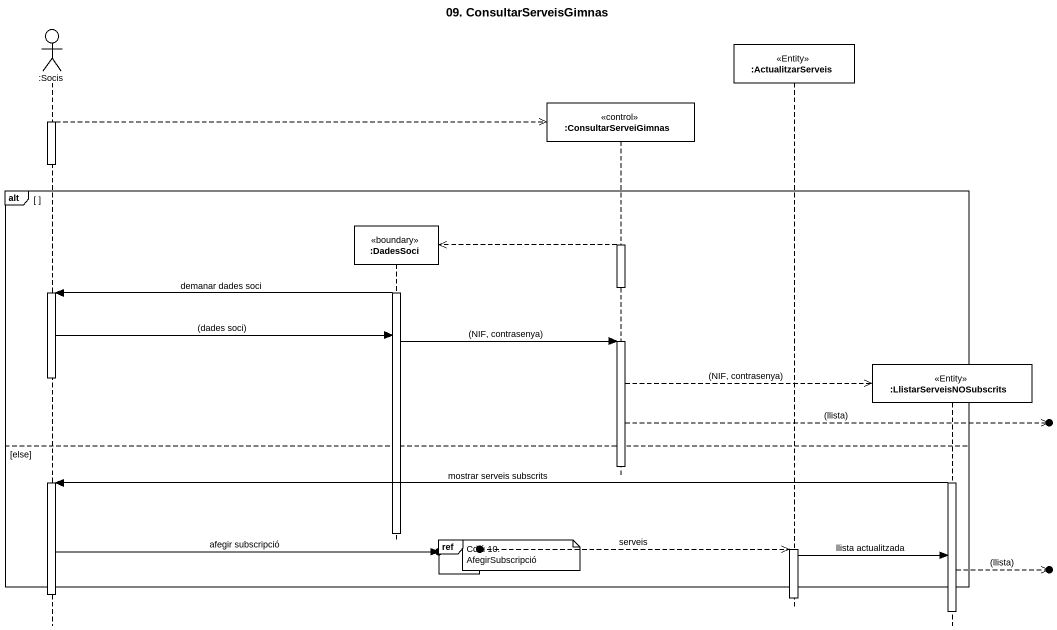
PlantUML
@startuml
title 09. ConsultarServeisGimnas
hide footbox
actor ":Socis" as Socis
participant ":DadesSoci" as DadesSoci <<boundary>>
participant ":ConsultarServeiGimnas" as ConsultarServeiGimnas <<control>>
participant ":ActualitzarServeis" as ActualitzarServeis <<Entity>>
participant ":LlistarServeisNOSubscrits" as LlistarServeisNOSubscrits <<Entity>>

activate Socis
Socis -->> ConsultarServeiGimnas **
deactivate Socis
alt
  activate ConsultarServeiGimnas
  ConsultarServeiGimnas -->> DadesSoci **
  deactivate ConsultarServeiGimnas
  activate DadesSoci
  DadesSoci -> Socis : demanar dades soci
  activate Socis
  Socis -> DadesSoci : (dades soci)
  DadesSoci -> ConsultarServeiGimnas : (NIF, contrasenya)
  activate ConsultarServeiGimnas
  deactivate Socis
  ConsultarServeiGimnas -->> LlistarServeisNOSubscrits ** : (NIF, contrasenya)
  ConsultarServeiGimnas -->>o] : (llista)
else else
  deactivate ConsultarServeiGimnas
  activate LlistarServeisNOSubscrits
  LlistarServeisNOSubscrits -> Socis : mostrar serveis subscrits
  activate Socis
  deactivate DadesSoci
  ref over DadesSoci :  
  [o-->> ActualitzarServeis : serveis
  activate ActualitzarServeis
  Socis ->o] : afegir subscripció
  note left of ConsultarServeiGimnas : Cd’ú 10. AfegirSubscripció
  ActualitzarServeis -> LlistarServeisNOSubscrits : llista actualitzada
  LlistarServeisNOSubscrits -->>o] : (llista)
end
deactivate Socis
deactivate ActualitzarServeis
deactivate LlistarServeisNOSubscrits
@enduml
